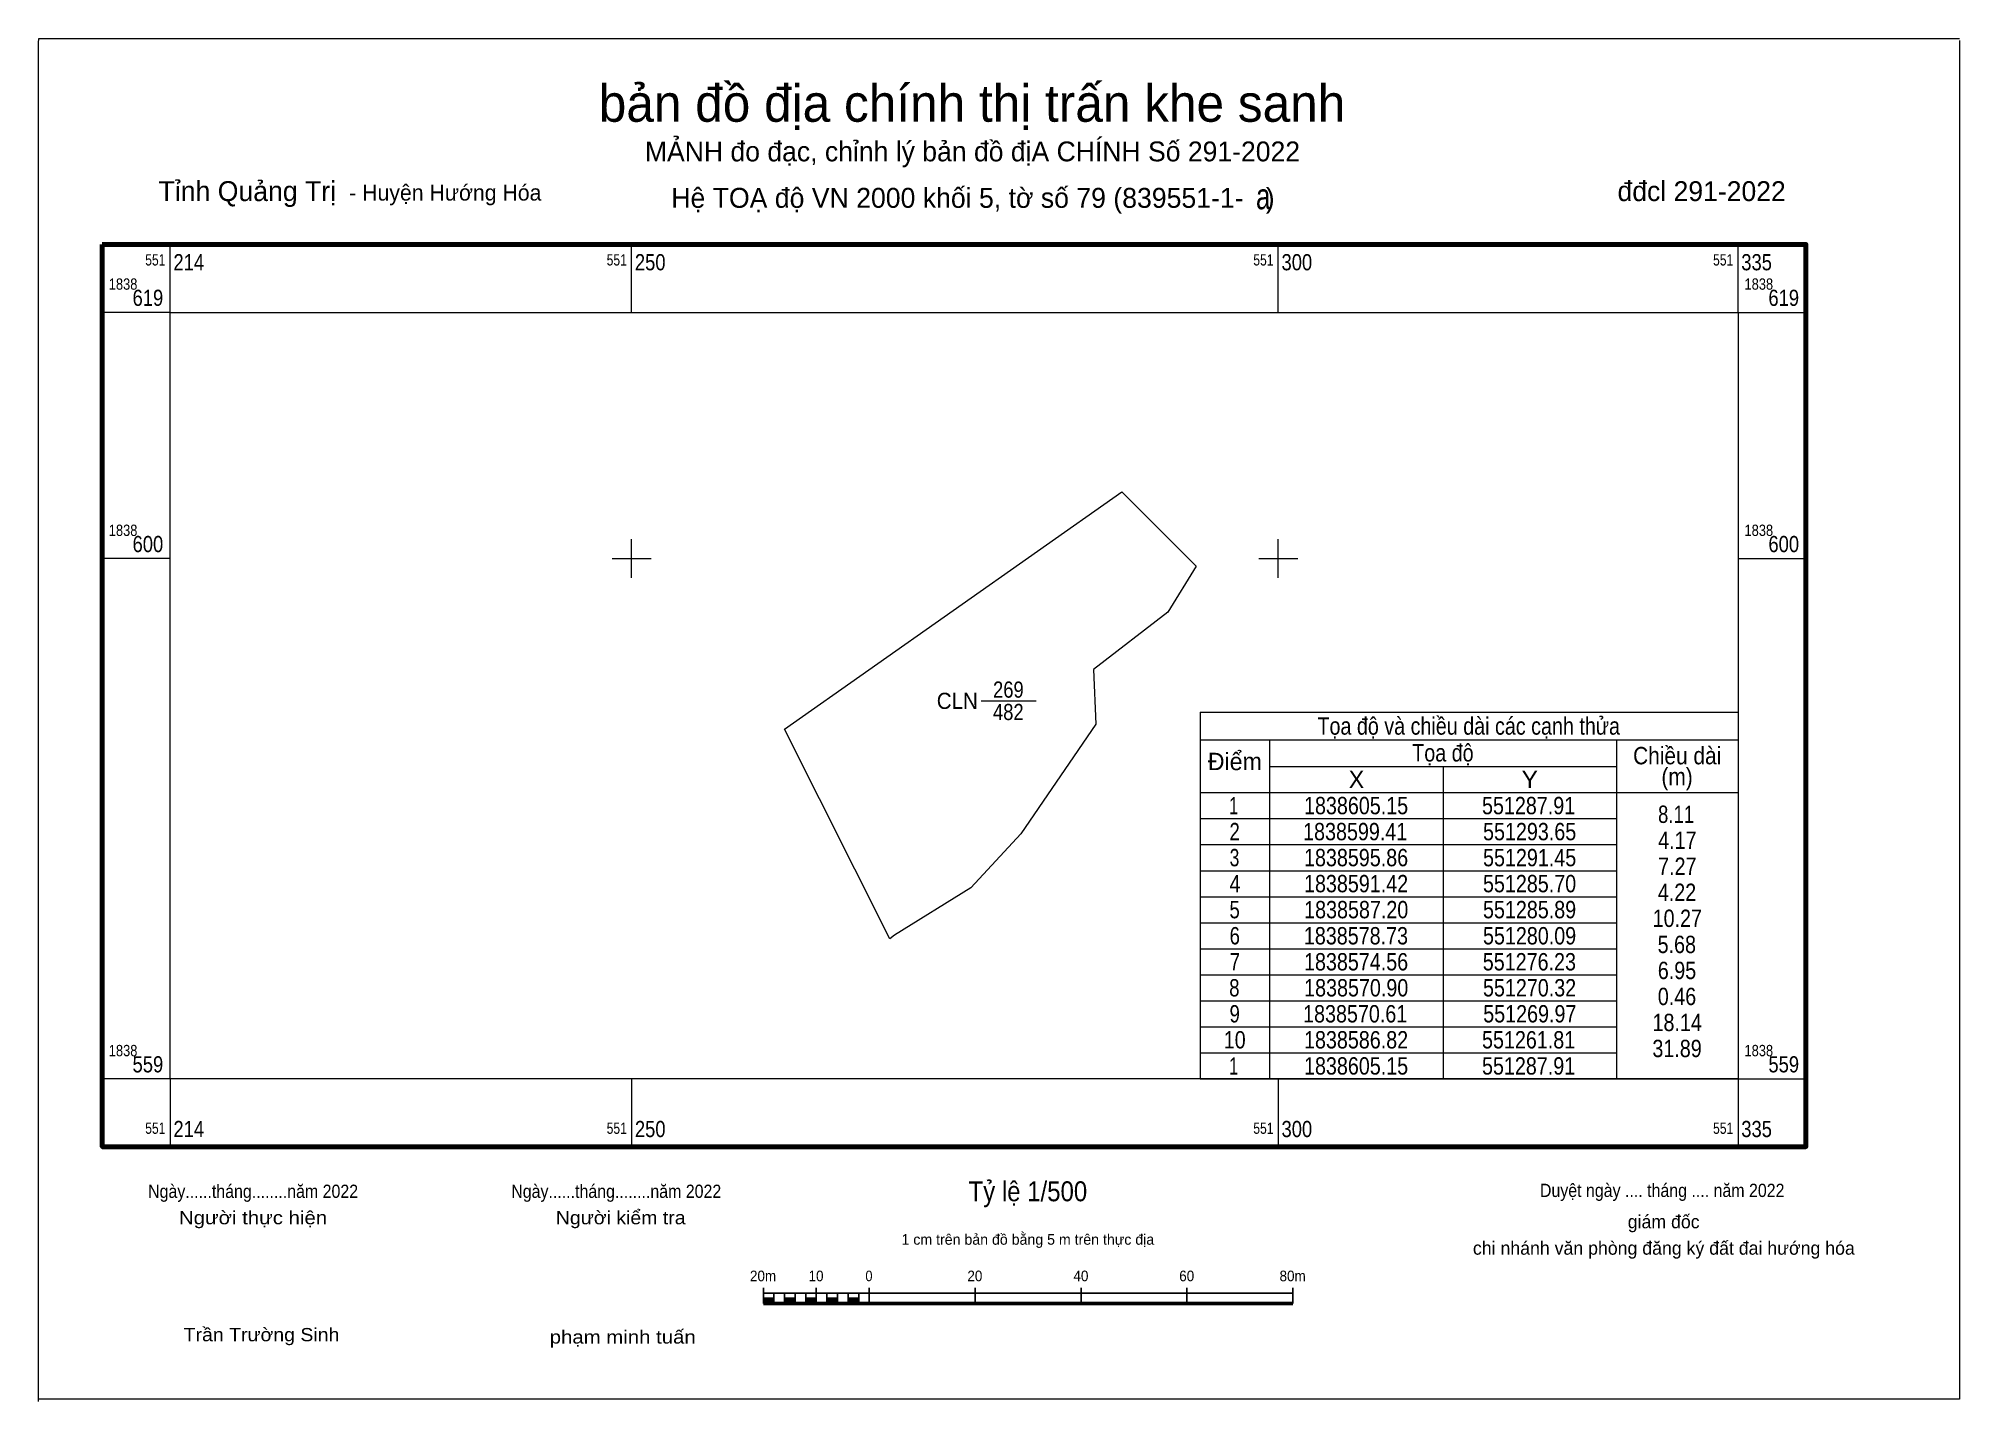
# Model space of a CAD drawing. Header units: metres. Extents: x 551204 to 551353, y 1838535 to 1838640.
import ezdxf
from ezdxf.enums import TextEntityAlignment as Align

# ---------------------------------------------------------------- set-up
doc = ezdxf.new("R2010")
doc.units = ezdxf.units.M
doc.header["$LTSCALE"] = 0.54
for name, color, linetype, lineweight in [('10', 7, 'Continuous', 13), ('11', 7, 'Continuous', 13), ('13', 7, 'Continuous', 13), ('2', 7, 'Continuous', 25), ('62', 7, 'Continuous', 13), ('63', 7, 'Continuous', 13)]:
    doc.layers.add(name, color=color, linetype=linetype, lineweight=lineweight)
doc.layers.add('4', color=7, linetype='Continuous')

msp = doc.modelspace()

# ---------------------------------------------------------------- hatches: boundary and pattern name
at = {"layer": '2'}
for points in [[(551260.19, 1838542.42), (551261, 1838542.42), (551261, 1838542.83), (551260.19, 1838542.83)], [(551261.82, 1838542.42), (551262.64, 1838542.42), (551262.64, 1838542.83), (551261.82, 1838542.83)], [(551263.46, 1838542.42), (551264.28, 1838542.42), (551264.28, 1838542.83), (551263.46, 1838542.83)], [(551265.1, 1838542.42), (551265.92, 1838542.42), (551265.92, 1838542.83), (551265.1, 1838542.83)], [(551266.74, 1838542.42), (551267.56, 1838542.42), (551267.56, 1838542.83), (551266.74, 1838542.83)]]:
    msp.add_hatch(color=256, dxfattribs=at).paths.add_polyline_path(points)

# ---------------------------------------------------------------- linework, layer by layer
at = {"layer": '10'}
msp.add_lwpolyline([(551293.65, 1838599.41), (551291.45, 1838595.86), (551285.7, 1838591.42), (551285.89, 1838587.2), (551280.09, 1838578.73), (551276.23, 1838574.56), (551270.32, 1838570.9), (551269.97, 1838570.61), (551261.81, 1838586.82), (551287.91, 1838605.15)], close=True, dxfattribs=at)
at = {"layer": '11'}
for p, q in [((551204.17, 1838640.2), (551352.67, 1838640.2)), ((551352.68, 1838640.04), (551352.68, 1838535.04)), ((551352.67, 1838535.04), (551204.17, 1838535.04))]:
    msp.add_line(p, q, dxfattribs=at)
msp.add_lwpolyline([(551204.13, 1838534.85), (551204.13, 1838639.85), (551204.17, 1838640.2)], dxfattribs=at)
at = {"layer": '13'}
msp.add_line((551277.02, 1838589.01), (551281.27, 1838589.01), dxfattribs=at)
at = {"layer": '2'}
for p, q in [((551260.19, 1838542.42), (551260.19, 1838543.65)), ((551260.19, 1838543.24), (551301.13, 1838543.24)), ((551261, 1838542.42), (551261, 1838543.24)), ((551261.82, 1838542.42), (551261.82, 1838543.24)), ((551262.64, 1838542.42), (551262.64, 1838543.24)), ((551263.46, 1838542.42), (551263.46, 1838543.24)), ((551264.28, 1838542.42), (551264.28, 1838543.65)), ((551265.1, 1838542.42), (551265.1, 1838543.24)), ((551265.92, 1838542.42), (551265.92, 1838543.24)), ((551266.74, 1838542.42), (551266.74, 1838543.24)), ((551267.56, 1838542.42), (551267.56, 1838543.24)), ((551268.37, 1838542.42), (551268.37, 1838543.65)), ((551276.56, 1838542.42), (551276.56, 1838543.65)), ((551284.75, 1838542.42), (551284.75, 1838543.65)), ((551292.94, 1838542.42), (551292.94, 1838543.65)), ((551301.13, 1838542.42), (551301.13, 1838543.65))]:
    msp.add_line(p, q, dxfattribs=at)
at = {"layer": '2', "lineweight": 53}
msp.add_line((551260.19, 1838542.42), (551301.13, 1838542.42), dxfattribs=at)
at = {"layer": '2', "lineweight": 13}
for points in [[(551260.19, 1838542.42), (551261, 1838542.42), (551261, 1838542.83), (551260.19, 1838542.83)], [(551261.82, 1838542.42), (551262.64, 1838542.42), (551262.64, 1838542.83), (551261.82, 1838542.83)], [(551263.46, 1838542.42), (551264.28, 1838542.42), (551264.28, 1838542.83), (551263.46, 1838542.83)], [(551265.1, 1838542.42), (551265.92, 1838542.42), (551265.92, 1838542.83), (551265.1, 1838542.83)], [(551266.74, 1838542.42), (551267.56, 1838542.42), (551267.56, 1838542.83), (551266.74, 1838542.83)]]:
    msp.add_lwpolyline(points, close=True, dxfattribs=at)
at = {"layer": '62'}
for p, q in [((551293.97, 1838588.12), (551335.55, 1838588.12)), ((551293.97, 1838588.12), (551293.97, 1838559.79)), ((551335.55, 1838588.12), (551335.55, 1838559.79)), ((551293.97, 1838586), (551335.55, 1838586)), ((551299.33, 1838586), (551299.33, 1838559.79)), ((551326.16, 1838586), (551326.16, 1838559.79)), ((551299.33, 1838583.93), (551326.16, 1838583.93)), ((551312.75, 1838583.93), (551312.75, 1838559.79)), ((551293.97, 1838581.92), (551335.55, 1838581.92)), ((551293.97, 1838579.91), (551326.16, 1838579.91)), ((551293.97, 1838577.9), (551326.16, 1838577.9)), ((551293.97, 1838575.88), (551326.16, 1838575.88)), ((551293.97, 1838573.87), (551326.16, 1838573.87)), ((551293.97, 1838571.86), (551326.16, 1838571.86)), ((551293.97, 1838569.85), (551326.16, 1838569.85)), ((551293.97, 1838567.84), (551326.16, 1838567.84)), ((551293.97, 1838565.82), (551326.16, 1838565.82)), ((551293.97, 1838563.81), (551326.16, 1838563.81)), ((551293.97, 1838561.8), (551326.16, 1838561.8)), ((551293.97, 1838559.79), (551335.55, 1838559.79))]:
    msp.add_line(p, q, dxfattribs=at)
at = {"layer": '63'}
for p, q in [((551214.32, 1838619.03), (551214.32, 1838624.28)), ((551250, 1838619.03), (551250, 1838624.28)), ((551300, 1838619.03), (551300, 1838624.28)), ((551335.55, 1838619.03), (551335.55, 1838624.28)), ((551214.32, 1838619.03), (551209.07, 1838619.03)), ((551335.55, 1838619.03), (551340.8, 1838619.03)), ((551250, 1838598.5), (551250, 1838601.5)), ((551300, 1838598.5), (551300, 1838601.5)), ((551214.32, 1838600), (551209.07, 1838600)), ((551248.5, 1838600), (551251.5, 1838600)), ((551298.5, 1838600), (551301.5, 1838600)), ((551335.55, 1838600), (551340.8, 1838600)), ((551214.32, 1838559.79), (551209.07, 1838559.79)), ((551214.32, 1838559.79), (551214.32, 1838554.54)), ((551250, 1838559.79), (551250, 1838554.54)), ((551300, 1838559.79), (551300, 1838554.54)), ((551335.55, 1838559.79), (551335.55, 1838554.54)), ((551335.55, 1838559.79), (551340.8, 1838559.79))]:
    msp.add_line(p, q, dxfattribs=at)
at = {"layer": '63', "lineweight": 70}
msp.add_lwpolyline([(551209.07, 1838624.28), (551340.8, 1838624.28), (551340.8, 1838554.54), (551209.07, 1838554.54)], close=True, dxfattribs=at)
at = {"layer": '63'}
msp.add_lwpolyline([(551214.32, 1838619.03), (551335.55, 1838619.03), (551335.55, 1838559.79), (551214.32, 1838559.79)], close=True, dxfattribs=at)

# ---------------------------------------------------------------- texts
at = {"layer": '13', "width": 0.85}
msp.add_text('269', height=1.25, dxfattribs=at).set_placement((551279.13, 1838589.25), align=Align.CENTER)
at = {"layer": '2'}
for s, height, p in [('bản đồ địa chính thị trấn khe sanh', 2.865, (551276.32, 1838633.76)), ('MẢNH đo đạc, chỉnh lý bản đồ địA CHÍNH Số 291-2022', 1.535, (551276.355, 1838630.7)), ('Hệ TOẠ độ VN 2000 khối 5, tờ số 79 (839551-1-   )', 1.539, (551276.39, 1838627.11)), ('giám đốc', 1.024, (551329.8, 1838548.24)), ('1 cm trên bản đồ bằng 5 m trên thực địa', 0.8188, (551280.635, 1838546.97)), ('chi nhánh văn phòng đăng ký đất đai hướng hóa', 1.024, (551329.815, 1838546.2))]:
    msp.add_text(s, height=height, dxfattribs=at).set_placement(p, align=Align.CENTER)
for s, height, p in [('Tỉnh Quảng Trị ', 1.539, (551213.42, 1838627.63)), ('- Huyện Hướng Hóa', 1.228, (551228.16, 1838627.67))]:
    msp.add_text(s, height=height, dxfattribs=at).set_placement(p)
msp.add_text(' đđcl 291-2022', height=1.535, dxfattribs=at).set_placement((551339.24, 1838627.63), align=Align.RIGHT)
at = {"layer": '2', "width": 0.95}
msp.add_text('CLN', height=1.25, dxfattribs=at).set_placement((551276.77, 1838588.38), align=Align.RIGHT)
at = {"layer": '2'}
for s, height, width, p in [('Ngày......tháng........năm 2022', 1.024, 0.9, (551220.73, 1838550.59)), ('Ngày......tháng........năm 2022', 1.024, 0.9, (551248.81, 1838550.59)), ('Tỷ lệ 1/500', 1.54, 0.9, (551280.64, 1838550.33)), ('Duyệt ngày .... tháng .... năm 2022', 1.024, 0.9, (551329.685, 1838550.66)), ('Người thực hiện', 1.024, 1.15, (551220.725, 1838548.55)), ('Người kiểm tra', 1.024, 1.1, (551249.155, 1838548.55)), ('20m', 0.8188, 0.95, (551260.16, 1838544.15)), ('10', 0.8188, 0.95, (551264.26, 1838544.15)), ('0', 0.819, 0.9, (551268.35, 1838544.15)), ('20', 0.8188, 0.95, (551276.54, 1838544.15)), ('40', 0.8188, 0.95, (551284.74, 1838544.15)), ('60', 0.8188, 0.95, (551292.92, 1838544.15)), ('80m', 0.8188, 0.95, (551301.11, 1838544.15)), ('Trần Trường Sinh', 1.024, 1.1, (551221.38, 1838539.51)), ('phạm minh tuấn', 1.024, 1.15, (551249.31, 1838539.33))]:
    msp.add_text(s, height=height, dxfattribs=dict(at, width=width)).set_placement(p, align=Align.CENTER)
at = {"layer": '4', "width": 0.85}
msp.add_text('482', height=1.25, dxfattribs=at).set_placement((551279.125, 1838587.52), align=Align.CENTER)
at = {"layer": '62'}
for s, width, p in [('Tọa độ và chiều dài các cạnh thửa', 0.85, (551314.725, 1838586.39)), ('Tọa độ', 0.85, (551312.73, 1838584.32)), ('Chiều dài', 0.9, (551330.845, 1838584.1)), ('Y', 1.05, (551319.445, 1838582.26)), ('(m)', 0.9, (551330.835, 1838582.48)), ('1', 0.7, (551296.555, 1838580.24)), ('1838605.15', 0.85, (551306.015, 1838580.24)), ('551287.91', 0.85, (551319.355, 1838580.24)), ('2', 0.8, (551296.625, 1838578.23)), ('1838599.41', 0.85, (551305.945, 1838578.23)), ('551293.65', 0.85, (551319.435, 1838578.23)), ('8.11', 0.8, (551330.76, 1838579.57)), ('4.17', 0.85, (551330.855, 1838577.56)), ('3', 0.75, (551296.615, 1838576.22)), ('1838595.86', 0.85, (551306.015, 1838576.22)), ('551291.45', 0.85, (551319.435, 1838576.22)), ('7.27', 0.85, (551330.855, 1838575.55)), ('4', 0.85, (551296.65, 1838574.21)), ('1838591.42', 0.85, (551306.015, 1838574.21)), ('551285.70', 0.85, (551319.43, 1838574.21)), ('4.22', 0.85, (551330.83, 1838573.54)), ('5', 0.8, (551296.625, 1838572.2)), ('1838587.20', 0.85, (551306.025, 1838572.2)), ('551285.89', 0.85, (551319.43, 1838572.2)), ('10.27', 0.85, (551330.855, 1838571.53)), ('6', 0.8, (551296.635, 1838570.18)), ('1838578.73', 0.85, (551306.005, 1838570.18)), ('551280.09', 0.85, (551319.43, 1838570.18)), ('5.68', 0.85, (551330.815, 1838569.51)), ('7', 0.8, (551296.645, 1838568.17)), ('1838574.56', 0.85, (551306.015, 1838568.17)), ('551276.23', 0.85, (551319.415, 1838568.17)), ('6.95', 0.85, (551330.83, 1838567.5)), ('8', 0.8, (551296.605, 1838566.16)), ('1838570.90', 0.85, (551306.025, 1838566.16)), ('551270.32', 0.85, (551319.43, 1838566.16)), ('0.46', 0.85, (551330.83, 1838565.49)), ('9', 0.8, (551296.63, 1838564.15)), ('1838570.61', 0.85, (551305.945, 1838564.15)), ('551269.97', 0.85, (551319.45, 1838564.15)), ('18.14', 0.85, (551330.845, 1838563.48)), ('10', 0.85, (551296.63, 1838562.14)), ('1838586.82', 0.85, (551306.015, 1838562.14)), ('551261.81', 0.85, (551319.355, 1838562.14)), ('31.89', 0.85, (551330.835, 1838561.47)), ('1', 0.7, (551296.555, 1838560.12)), ('1838605.15', 0.85, (551306.015, 1838560.12)), ('551287.91', 0.85, (551319.355, 1838560.12))]:
    msp.add_text(s, height=1.341, dxfattribs=dict(at, width=width)).set_placement(p, align=Align.CENTER)
for s, p in [('Điểm', (551296.64, 1838583.65)), ('X', (551306.045, 1838582.26))]:
    msp.add_text(s, height=1.341, dxfattribs=at).set_placement(p, align=Align.CENTER)
at = {"layer": '63', "width": 0.75}
msp.add_text('a', height=2, dxfattribs=at).set_placement((551298.835, 1838627), align=Align.CENTER)
at = {"layer": '63'}
for s, height, width, p in [('551', 0.875, 0.8, (551213.95, 1838622.65)), ('551', 0.875, 0.8, (551249.63, 1838622.65)), ('551', 0.875, 0.8, (551299.63, 1838622.65)), ('551', 0.875, 0.8, (551335.18, 1838622.65)), ('619', 1.25, 0.85, (551213.78, 1838619.53)), ('619', 1.25, 0.85, (551340.27, 1838619.53)), ('600', 1.25, 0.85, (551213.78, 1838600.5)), ('600', 1.25, 0.85, (551340.27, 1838600.5)), ('559', 1.25, 0.85, (551213.78, 1838560.29)), ('559', 1.25, 0.85, (551340.27, 1838560.29)), ('551', 0.875, 0.8, (551213.95, 1838555.54)), ('551', 0.875, 0.8, (551249.63, 1838555.54)), ('551', 0.875, 0.8, (551299.63, 1838555.54)), ('551', 0.875, 0.8, (551335.18, 1838555.54))]:
    msp.add_text(s, height=height, dxfattribs=dict(at, width=width)).set_placement(p, align=Align.RIGHT)
at = {"layer": '63', "width": 0.85}
for s, height, p in [('214', 1.25, (551214.57, 1838622.28)), ('250', 1.25, (551250.25, 1838622.28)), ('300', 1.25, (551300.25, 1838622.28)), ('335', 1.25, (551335.8, 1838622.28)), ('1838', 0.875, (551209.57, 1838620.78)), ('1838', 0.875, (551336.05, 1838620.78)), ('1838', 0.875, (551209.57, 1838601.75)), ('1838', 0.875, (551336.05, 1838601.75)), ('1838', 0.875, (551209.57, 1838561.54)), ('1838', 0.875, (551336.05, 1838561.54)), ('214', 1.25, (551214.57, 1838555.29)), ('250', 1.25, (551250.25, 1838555.29)), ('300', 1.25, (551300.25, 1838555.29)), ('335', 1.25, (551335.8, 1838555.29))]:
    msp.add_text(s, height=height, dxfattribs=at).set_placement(p)

doc.saveas('drawing.dxf')
